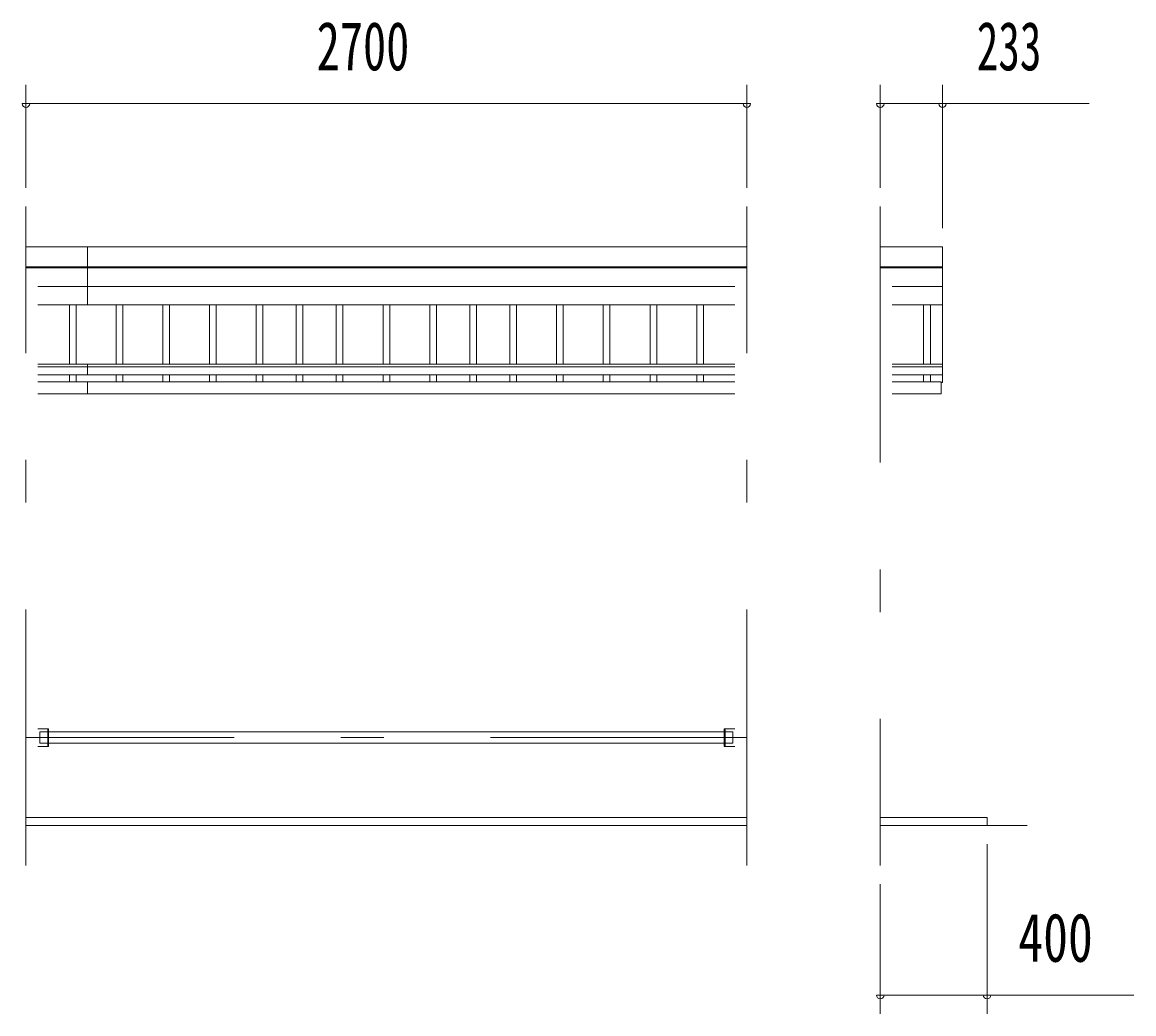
# Model space of a CAD drawing. Units: millimetres, scale not verified. Extents: x -34086 to 34091, y -14700 to 14700.
# Drawn here: x -13994 to -9831, y 2423 to 6138 of the extents above; entities that cross this region are included whole.
import ezdxf
from ezdxf.enums import TextEntityAlignment as Align

# ---------------------------------------------------------------- set-up
doc = ezdxf.new("R2010")
doc.units = ezdxf.units.MM
doc.header["$LTSCALE"] = 80
doc.linetypes.add('USER3', pattern=[24, 12, -5, 2, -5])
for name, color, linetype, lineweight in [('0-2_1-07BOLD', 7, 'Continuous', 18), ('0-3_1-27CENTER', 3, 'USER3', 18), ('0-4_1-47THIN', 4, 'Continuous', 18), ('0-5_1-57DIM', 3, 'Continuous', 18)]:
    doc.layers.add(name, color=color, linetype=linetype, lineweight=lineweight)
doc.styles.add('ＭＳ ゴシック', font='')
doc.styles.get('ＭＳ ゴシック').set_extended_font_data('MS Gothic')

msp = doc.modelspace()

# ---------------------------------------------------------------- linework, layer by layer
at = {"layer": '0-2_1-07BOLD'}
for p, q in [((-13980.22, 5296.54), (-11280.22, 5296.54)), ((-13750.22, 5078.35), (-13750.22, 5296.54)), ((-10547.22, 5296.54), (-10780.22, 5296.54)), ((-10547.22, 4787.78), (-10547.22, 5296.54)), ((-11280.22, 5221.4), (-13980.22, 5221.4)), ((-13980.22, 5217.32), (-11280.22, 5217.32)), ((-10780.22, 5221.4), (-10547.22, 5221.4)), ((-10547.21, 5217.32), (-10780.22, 5217.32)), ((-11324.77, 5147.84), (-13935.67, 5147.84)), ((-10735.67, 5147.84), (-10547.22, 5147.84)), ((-13935.67, 5078.35), (-11324.77, 5078.35)), ((-10547.22, 5078.35), (-10735.67, 5078.35)), ((-13935.67, 4856.72), (-11324.77, 4856.72)), ((-11324.77, 4846.3), (-13935.67, 4846.3)), ((-13750.22, 4816.69), (-13750.22, 4856.72)), ((-10735.67, 4856.72), (-10547.22, 4856.72)), ((-10547.22, 4846.3), (-10735.67, 4846.3)), ((-13935.67, 4816.69), (-11324.77, 4816.69)), ((-11324.77, 4790.36), (-13935.67, 4790.36)), ((-13750.22, 4745.36), (-13750.22, 4790.36)), ((-10735.67, 4816.69), (-10547.22, 4816.69)), ((-10735.67, 4790.36), (-10552.22, 4790.36)), ((-10547.22, 4787.78), (-10552.22, 4787.78)), ((-11324.77, 4745.36), (-13935.67, 4745.36)), ((-13895.66, 3490.54), (-13935.67, 3490.54)), ((-13927.71, 3478.89), (-13927.71, 3436.19)), ((-13898.87, 3490.54), (-13898.87, 3424.54)), ((-13895.67, 3424.54), (-13895.67, 3490.54)), ((-11364.77, 3478.89), (-13895.67, 3478.89)), ((-13895.66, 3424.54), (-13895.66, 3490.54)), ((-11361.57, 3424.54), (-11361.57, 3490.54)), ((-13935.67, 3424.54), (-13895.66, 3424.54)), ((-13895.67, 3436.19), (-11364.77, 3436.19)), ((-11361.57, 3436.19), (-11332.72, 3436.19)), ((-11280.22, 3157.54), (-13980.22, 3157.54)), ((-13980.22, 3127.54), (-11280.22, 3127.54)), ((-10780.22, 3127.54), (-10230.22, 3127.54))]:
    msp.add_line(p, q, dxfattribs=at)
for points in [[(-10552.22, 4790.36), (-10552.22, 4745.36), (-10735.67, 4745.36)], [(-13898.86, 3478.89), (-13927.72, 3478.89), (-13927.72, 3436.19), (-13898.86, 3436.19)], [(-11324.77, 3490.54), (-11364.77, 3490.54), (-11364.77, 3424.54), (-11324.77, 3424.54)], [(-11332.72, 3436.19), (-11332.72, 3478.89), (-11361.57, 3478.89)], [(-10380.22, 3127.54), (-10380.22, 3157.54), (-10780.22, 3157.54)]]:
    msp.add_lwpolyline(points, dxfattribs=at)
at = {"layer": '0-3_1-27CENTER'}
for p, q in [((-13980.22, 2977.54), (-13980.22, 5447.54)), ((-11280.22, 2977.54), (-11280.22, 5447.54)), ((-10780.22, 5447.54), (-10780.22, 2977.54)), ((-11280.22, 3457.54), (-13980.22, 3457.54))]:
    msp.add_line(p, q, dxfattribs=at)
at = {"layer": '0-4_1-47THIN'}
for p, q in [((-13817.72, 4856.72), (-13817.72, 5078.35)), ((-13792.72, 5078.35), (-13792.72, 4856.72)), ((-13642.72, 5078.35), (-13642.72, 4856.72)), ((-13617.72, 4856.72), (-13617.72, 5078.35)), ((-13467.72, 4856.72), (-13467.72, 5078.35)), ((-13442.72, 5078.35), (-13442.72, 4856.72)), ((-13292.72, 5078.35), (-13292.72, 4856.72)), ((-13267.72, 4856.72), (-13267.72, 5078.35)), ((-13117.72, 4856.72), (-13117.72, 5078.35)), ((-13092.72, 5078.35), (-13092.72, 4856.72)), ((-12967.72, 5078.35), (-12967.72, 4856.72)), ((-12942.72, 4856.72), (-12942.72, 5078.35)), ((-12817.72, 4856.72), (-12817.72, 5078.35)), ((-12792.72, 5078.35), (-12792.72, 4856.72)), ((-12642.72, 5078.35), (-12642.72, 4856.72)), ((-12617.72, 4856.72), (-12617.72, 5078.35)), ((-12467.72, 4856.72), (-12467.72, 5078.35)), ((-12442.72, 5078.35), (-12442.72, 4856.72)), ((-12317.72, 5078.35), (-12317.72, 4856.72)), ((-12292.72, 4856.72), (-12292.72, 5078.35)), ((-12167.72, 4856.72), (-12167.72, 5078.35)), ((-12142.72, 5078.35), (-12142.72, 4856.72)), ((-11992.71, 5078.35), (-11992.71, 4856.72)), ((-11967.71, 4856.72), (-11967.71, 5078.35)), ((-11817.72, 4856.72), (-11817.72, 5078.35)), ((-11792.72, 5078.35), (-11792.72, 4856.72)), ((-11642.72, 5078.35), (-11642.72, 4856.72)), ((-11617.71, 4856.72), (-11617.71, 5078.35)), ((-11467.72, 4856.72), (-11467.72, 5078.35)), ((-11442.72, 5078.35), (-11442.72, 4856.72)), ((-10617.72, 5078.35), (-10617.72, 4856.72)), ((-10592.72, 4856.72), (-10592.72, 5078.35)), ((-13817.72, 4790.36), (-13817.72, 4816.69)), ((-13792.72, 4816.69), (-13792.72, 4790.36)), ((-13642.72, 4816.69), (-13642.72, 4790.36)), ((-13617.72, 4790.36), (-13617.72, 4816.69)), ((-13467.72, 4790.36), (-13467.72, 4816.69)), ((-13442.72, 4816.69), (-13442.72, 4790.36)), ((-13292.72, 4816.69), (-13292.72, 4790.36)), ((-13267.72, 4790.36), (-13267.72, 4816.69)), ((-13117.72, 4790.36), (-13117.72, 4816.69)), ((-13092.72, 4816.69), (-13092.72, 4790.36)), ((-12967.72, 4816.69), (-12967.72, 4790.36)), ((-12942.72, 4790.36), (-12942.72, 4816.69)), ((-12817.72, 4790.36), (-12817.72, 4816.69)), ((-12792.72, 4816.69), (-12792.72, 4790.36)), ((-12642.72, 4816.69), (-12642.72, 4790.36)), ((-12617.72, 4790.36), (-12617.72, 4816.69)), ((-12467.72, 4790.36), (-12467.72, 4816.69)), ((-12442.72, 4816.69), (-12442.72, 4790.36)), ((-12317.72, 4816.69), (-12317.72, 4790.36)), ((-12292.72, 4790.36), (-12292.72, 4816.69)), ((-12167.72, 4790.36), (-12167.72, 4816.69)), ((-12142.72, 4816.69), (-12142.72, 4790.36)), ((-11992.71, 4816.69), (-11992.71, 4790.36)), ((-11967.71, 4790.36), (-11967.71, 4816.69)), ((-11817.72, 4790.36), (-11817.72, 4816.69)), ((-11792.72, 4816.69), (-11792.72, 4790.36)), ((-11642.72, 4816.69), (-11642.72, 4790.36)), ((-11617.71, 4790.36), (-11617.71, 4816.69)), ((-11467.72, 4790.36), (-11467.72, 4816.69)), ((-11442.72, 4816.69), (-11442.72, 4790.36)), ((-10617.72, 4816.69), (-10617.72, 4790.36)), ((-10592.72, 4790.36), (-10592.72, 4816.69))]:
    msp.add_line(p, q, dxfattribs=at)
at = {"layer": '0-5_1-57DIM'}
for p, q in [((-13980.22, 5517.54), (-13980.22, 5902.54)), ((-11280.22, 5517.54), (-11280.22, 5902.54)), ((-10780.22, 5902.54), (-10780.22, 5517.54)), ((-10547.22, 5902.54), (-10547.22, 5366.54)), ((-13966.22, 5832.54), (-13994.22, 5832.54)), ((-13980.22, 5832.54), (-11280.22, 5832.54)), ((-11266.22, 5832.54), (-11294.22, 5832.54)), ((-10766.22, 5832.54), (-10794.22, 5832.54)), ((-10780.22, 5832.54), (-10547.22, 5832.54)), ((-10533.22, 5832.54), (-10561.22, 5832.54)), ((-9997.72, 5832.54), (-10547.22, 5832.54)), ((-10380.22, 2422.54), (-10380.22, 3057.54)), ((-10780.22, 2907.54), (-10780.22, 2422.54)), ((-10766.22, 2492.54), (-10794.22, 2492.54)), ((-10780.22, 2492.54), (-10380.22, 2492.54)), ((-10366.22, 2492.54), (-10394.22, 2492.54)), ((-10380.22, 2492.54), (-9830.72, 2492.54))]:
    msp.add_line(p, q, dxfattribs=at)
for centre in [(-13980.22, 5832.54), (-11280.22, 5832.54), (-10780.22, 5832.54), (-10547.22, 5832.54), (-10780.22, 2492.54), (-10380.22, 2492.54)]:
    msp.add_arc(centre, 14, 180, 0, dxfattribs=at)

# ---------------------------------------------------------------- texts
at = {"layer": '0-5_1-57DIM', "color": 7, "style": 'ＭＳ ゴシック'}
for s, width, p in [('2700', 0.7, (-12891.46, 5902.54)), ('233', 0.65, (-10418.66, 5902.54)), ('400', 0.75, (-10263.14, 2562.54))]:
    msp.add_text(s, height=182.3, dxfattribs=dict(at, width=width)).set_placement(p, align=Align.BOTTOM_LEFT)

doc.saveas('drawing.dxf')
